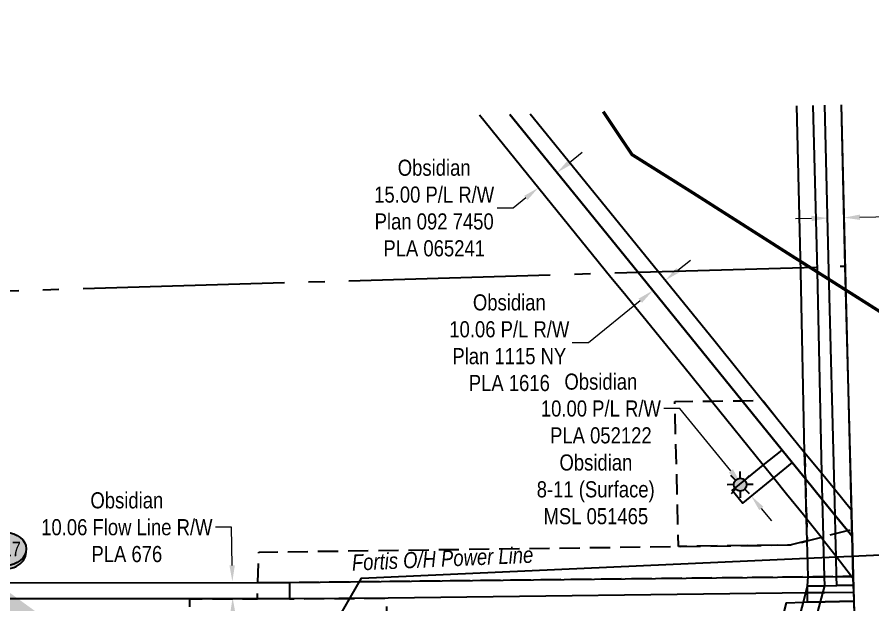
# Model space of a CAD drawing. Extents: x 633209 to 644713, y 5826006 to 5832721.
# Drawn here: x 642432 to 642962, y 5830006 to 5830370 of the extents above; entities that cross this region are included whole.
import ezdxf
from ezdxf.enums import TextEntityAlignment as Align

# ---------------------------------------------------------------- set-up
doc = ezdxf.new("R2010")
doc.units = 0
doc.header["$LTSCALE"] = 5
doc.header["$PDSIZE"] = 0.5
for name, pattern in [('DASHDOT2', [12.7, 6.35, -3.175, 0, -3.175]), ('foc-ACCESSROAD', [3.75, 2.5, -1.25]), ('foc-QUARTERLINE', [33, 25, -3, 2, -3])]:
    doc.linetypes.add(name, pattern=pattern)
doc.layers.get('Defpoints').update_dxf_attribs({"color": 9})
for name, color, linetype in [('AS-POWER', 104, 'foc-POWER'), ('AS-WILDLIFE', 131, 'DASHDOT2'), ('C-RW', 13, 'Continuous'), ('C-WS', 13, 'foc-ACCESSROAD'), ('C-WS-S', 8, 'Continuous'), ('F-RW', 190, 'Continuous'), ('L-QSEC', 8, 'foc-QUARTERLINE'), ('L-SEC', 7, 'Continuous'), ('P-BUFFER-H 30m', 51, 'Continuous'), ('P-CROSSINGS', 250, 'Continuous')]:
    doc.layers.add(name, color=color, linetype=linetype)
for name, color, linetype, lineweight in [('C-FLOWLINE-T', 13, 'Continuous', 9), ('C-RW-T', 13, 'Continuous', 9), ('C-WS-T', 13, 'Continuous', 9), ('F-RW-T', 190, 'Continuous', 9)]:
    doc.layers.add(name, color=color, linetype=linetype, lineweight=lineweight)
doc.styles.add('80CG', font='ARIALN.TTF', dxfattribs={"height": 10})
doc.styles.add('80L', font='ARIALN.TTF', dxfattribs={"height": 10})
doc.styles.add('Crossing', font='ARIALN.TTF', dxfattribs={"height": 10})
doc.styles.add('foc-LtypeFont', font='ARIALN.TTF', dxfattribs={"height": 7.35})
doc.linetypes.add('foc-POWER', pattern='A,6,-1,["P",foc-LtypeFont,S=0.2,R=0,X=-0.625,Y=-0.75],-1.24,4', length=12.24)
doc.dimstyles.new('Compass 5 000', dxfattribs={"dimscale": 5, "dimtxt": 9, "dimasz": 2, "dimexe": 0.2, "dimexo": 0.0625, "dimgap": 0.5, "dimtad": 0, "dimtih": 1, "dimtoh": 1, "dimzin": 0, "dimdsep": 46, "dimtxsty": '80CG', "dimcen": 0.1, "dimse1": 1, "dimse2": 1, "dimclrd": 256, "dimclrt": 256, "dimaunit": 1, "dimadec": 4, "dimazin": 0, "dimtfac": 0.06, "dimtofl": 0, "dimtmove": 0, "dimatfit": 1, "dimfxl": 0.2, "dimtolj": 1, "dimtzin": 0, "dimlwd": -1, "dimarcsym": 0})

# ---------------------------------------------------------------- blocks, each defined once
blk = doc.blocks.new('*D429')
at = {"layer": 'C-FLOWLINE-T', "transparency": 16777216}
for p, q in [((642564.79, 5830053.19), (642554.79, 5830053.19)), ((642565.14, 5830029.51), (642564.79, 5830053.19)), ((642565.57, 5829999.56), (642565.72, 5829989.56))]:
    blk.add_line(p, q, dxfattribs=at)
for points in [[(642566.8, 5830029.54), (642563.47, 5830029.49), (642565.28, 5830019.51)], [(642567.24, 5829999.58), (642563.91, 5829999.53), (642565.43, 5830009.56)]]:
    blk.add_solid(points, dxfattribs=at)
at = {"layer": 'Defpoints', "color": 0, "transparency": 16777216}
for p in [(642466.55, 5830018.07), (642466.7, 5830008.11), (642565.43, 5830009.56)]:
    blk.add_point(p, dxfattribs=at)
at = {"layer": 'C-FLOWLINE-T', "transparency": 16777216, "insert": (642499.79, 5830053.19), "char_height": 10, "attachment_point": 5, "style": '80CG'}
blk.add_mtext('\\A1;Obsidian\\P10.06 Flow Line R/W\\PPLA 676', dxfattribs=at)
blk = doc.blocks.new('*D443')
at = {"layer": 'C-RW-T', "transparency": 16777216}
for p, q in [((642954.75, 5830245.6), (642977.32, 5830246.16)), ((642924.69, 5830244.85), (642914.69, 5830244.6))]:
    blk.add_line(p, q, dxfattribs=at)
for points in [[(642924.65, 5830246.51), (642924.73, 5830243.18), (642934.69, 5830245.09)], [(642954.71, 5830247.26), (642954.79, 5830243.93), (642944.75, 5830245.35)]]:
    blk.add_solid(points, dxfattribs=at)
at = {"layer": 'Defpoints', "color": 0, "transparency": 16777216}
for p in [(642934.69, 5830245.09), (642936.72, 5830163.6), (642946.79, 5830163.85)]:
    blk.add_point(p, dxfattribs=at)
at = {"layer": 'C-RW-T', "transparency": 16777216, "insert": (643016.41, 5830246.16), "char_height": 10, "attachment_point": 5, "style": '80CG'}
blk.add_mtext('\\A1;Obsidian\\P10.06 P/L R/W\\PPLA 789', dxfattribs=at)
blk = doc.blocks.new('*D447')
at = {"layer": 'C-RW-T', "transparency": 16777216}
for p, q in [((642841.77, 5830212.77), (642849.54, 5830219.07)), ((642818.44, 5830193.82), (642786.24, 5830167.68)), ((642786.24, 5830167.68), (642776.24, 5830167.68))]:
    blk.add_line(p, q, dxfattribs=at)
for points in [[(642840.72, 5830214.06), (642842.82, 5830211.47), (642834.01, 5830206.46)], [(642817.39, 5830195.11), (642819.49, 5830192.53), (642826.2, 5830200.12)]]:
    blk.add_solid(points, dxfattribs=at)
at = {"layer": 'Defpoints', "color": 0, "transparency": 16777216}
for p in [(642834.01, 5830206.46), (642863.25, 5830170.45), (642855.44, 5830164.11)]:
    blk.add_point(p, dxfattribs=at)
at = {"layer": 'C-RW-T', "transparency": 16777216, "insert": (642737.15, 5830167.68), "char_height": 10, "attachment_point": 5, "style": '80CG'}
blk.add_mtext('\\A1;Obsidian\\P10.06 P/L R/W\\PPlan 1115 NY\\PPLA 1616', dxfattribs=at)
blk = doc.blocks.new('*D462')
at = {"layer": 'C-RW-T', "transparency": 16777216}
for p, q in [((642843.03, 5830126.85), (642833.03, 5830126.85)), ((642874.58, 5830088.14), (642843.03, 5830126.85)), ((642893.52, 5830064.91), (642899.83, 5830057.16))]:
    blk.add_line(p, q, dxfattribs=at)
for points in [[(642875.87, 5830089.19), (642873.29, 5830087.09), (642880.9, 5830080.39)], [(642894.81, 5830065.96), (642892.22, 5830063.86), (642887.2, 5830072.66)]]:
    blk.add_solid(points, dxfattribs=at)
at = {"layer": 'Defpoints', "color": 0, "transparency": 16777216}
for p in [(642881.71, 5830081.05), (642880.9, 5830080.39), (642888.01, 5830073.32)]:
    blk.add_point(p, dxfattribs=at)
at = {"layer": 'C-RW-T', "transparency": 16777216, "insert": (642793.95, 5830126.85), "char_height": 10, "attachment_point": 5, "style": '80CG'}
blk.add_mtext('\\A1;Obsidian\\P10.00 P/L R/W\\PPLA 052122', dxfattribs=at)
blk = doc.blocks.new('*D465')
at = {"layer": 'C-RW-T', "transparency": 16777216}
for p, q in [((642774.56, 5830279.63), (642782.33, 5830285.93)), ((642747.36, 5830257.57), (642739.6, 5830251.27)), ((642739.6, 5830251.27), (642729.6, 5830251.27))]:
    blk.add_line(p, q, dxfattribs=at)
for points in [[(642773.51, 5830280.93), (642775.61, 5830278.34), (642766.8, 5830273.33)], [(642746.31, 5830258.86), (642748.41, 5830256.27), (642755.13, 5830263.87)]]:
    blk.add_solid(points, dxfattribs=at)
at = {"layer": 'Defpoints', "color": 0, "transparency": 16777216}
for p in [(642751.68, 5830291.97), (642740.01, 5830282.5), (642755.13, 5830263.87)]:
    blk.add_point(p, dxfattribs=at)
at = {"layer": 'C-RW-T', "transparency": 16777216, "insert": (642690.51, 5830251.27), "char_height": 10, "attachment_point": 5, "style": '80CG'}
blk.add_mtext('\\A1;Obsidian\\P15.00 P/L R/W\\PPlan 092 7450\\PPLA 065241', dxfattribs=at)
blk = doc.blocks.new('*D529')
at = {"layer": 'Defpoints', "color": 0, "transparency": 16777216}
for p in [(642897.94, 5829963.04), (642895.35, 5829953), (642905.1, 5829950.48)]:
    blk.add_point(p, dxfattribs=at)
at = {"layer": 'F-RW-T', "transparency": 16777216}
for p, q in [((642888.26, 5829965.54), (642878.46, 5829968.07)), ((642917.37, 5829958.01), (642927.05, 5829955.51))]:
    blk.add_line(p, q, dxfattribs=at)
for points in [[(642888.67, 5829967.15), (642887.84, 5829963.93), (642897.94, 5829963.04)], [(642917.79, 5829959.63), (642916.95, 5829956.4), (642907.69, 5829960.52)]]:
    blk.add_solid(points, dxfattribs=at)
at = {"layer": 'F-RW-T', "transparency": 16777216, "insert": (642839.38, 5829968.07), "char_height": 10, "attachment_point": 5, "style": '80CG'}
blk.add_mtext('\\A1;Pembina\\P10.06 P/L R/W\\PPlan 6675 MC\\PPLA 1273', dxfattribs=at)
blk = doc.blocks.new('GAS')
h = blk.add_hatch(color=255)
h.dxf.hatch_style = 1
edge = h.paths.add_edge_path()
edge.add_arc((0, 0), 0.9, 0, 360)
for p, q in [((-0.57, 0.57), (-1.14, 1.14)), ((0, 0.81), (0, 1.62)), ((0.57, 0.57), (1.14, 1.14)), ((-0.81, 0), (-1.62, 0)), ((1.62, 0), (0.81, 0)), ((-0.57, -0.57), (-1.14, -1.14)), ((0, -0.81), (0, -1.62)), ((1.14, -1.14), (0.57, -0.57))]:
    blk.add_line(p, q)
blk.add_circle((0, 0), 0.8)
blk = doc.blocks.new('xing2')
h = blk.add_hatch(color=50)
h.dxf.hatch_style = 1
edge = h.paths.add_edge_path()
edge.add_ellipse((0, 0), major_axis=(-12.5, 0), ratio=0.816297, start_angle=0, end_angle=360)
h = blk.add_hatch(color=250)
h.dxf.hatch_style = 1
edge = h.paths.add_edge_path()
edge.add_ellipse((0, -2.05), major_axis=(-12.5, 0), ratio=0.816297, start_angle=0, end_angle=180)
edge.add_line((12.5, -2.05), (12.5, 0))
edge.add_ellipse((0, 0), major_axis=(-12.5, 0), ratio=0.816297, start_angle=0, end_angle=180, ccw=False)
edge.add_line((-12.5, 0), (-12.5, -2.05))
at = {"color": 250}
blk.add_ellipse((0, 0), major_axis=(-12.5, 0), ratio=0.816297, dxfattribs=at)
blk.add_ellipse((0, -2.05), major_axis=(-12.5, 0), ratio=0.816297, start_param=0, end_param=3.141593, dxfattribs=at)
at = {"color": 250, "style": 'Crossing'}
blk.add_attdef('CROSSING', text='', height=9, dxfattribs=at).set_placement((0.09, 0.02), align=Align.MIDDLE_CENTER)
at = {"color": 250, "style": 'Crossing', "flags": 1}
for tag, p in [('OWNER', (0.09, -12.49)), ('DESCRIPTION', (0.09, -25.77)), ('LOCATION', (0.09, -39.3)), ('DWG_REF', (0.09, -52.84))]:
    blk.add_attdef(tag, text='', height=9, dxfattribs=at).set_placement(p, align=Align.MIDDLE_CENTER)

msp = doc.modelspace()

# ---------------------------------------------------------------- hatches: boundary and pattern name
at = {"layer": 'P-BUFFER-H 30m'}
h = msp.add_hatch(color=256, dxfattribs=at)
h.dxf.hatch_style = 1
edge = h.paths.add_edge_path()
edge.add_arc((641325.836, 5830549.383), 29.991, 68.96769, 91.61528, ccw=False)
edge.add_line((641336.599, 5830577.376), (641999.449, 5830322.502))
edge.add_arc((641988.685, 5830294.51), 29.991, 53.67798, 68.96769, ccw=False)
edge.add_line((642006.449, 5830318.673), (642142.182, 5830218.888))
edge.add_line((642142.182, 5830218.888), (642723.217, 5829798.196))
edge.add_line((642723.217, 5829798.196), (642958.465, 5829718.653))
edge.add_line((642958.465, 5829718.653), (642960.511, 5829640.759))
edge.add_arc((642959.723, 5829670.739), 29.991, 251.31827, 271.50438, ccw=False)
edge.add_line((642950.117, 5829642.329), (642692.747, 5829729.353))
edge.add_arc((642702.353, 5829757.763), 29.991, 234.09403, 251.31827, ccw=False)
edge.add_line((642684.765, 5829733.471), (642098.079, 5830158.254))
edge.add_arc((642115.667, 5830182.546), 29.991, 233.67798, 234.09403, ccw=False)
edge.add_line((642097.903, 5830158.383), (641966.904, 5830254.688))
edge.add_line((641966.904, 5830254.688), (641327.21, 5830500.658))
edge.add_line((641327.21, 5830500.658), (641324.99, 5830579.362))

# ---------------------------------------------------------------- linework, layer by layer
at = {"layer": 'AS-POWER', "flags": 128}
msp.add_lwpolyline([(642616.759, 5829971.844), (642645.485, 5830021.697), (642972.517, 5830036.279), (643083.662, 5830039.169), (643164.366, 5830042.488)], dxfattribs=at)
at = {"layer": 'AS-WILDLIFE', "const_width": 2, "flags": 128}
msp.add_lwpolyline([(644549.565, 5828553.863), (644396.375, 5828657.5), (644240.937, 5828763), (644211.5, 5828794.5), (644198.813, 5828808), (644171.562, 5828863), (644139.188, 5828918), (644130.5, 5829024.5), (644099.5, 5829081.5), (644098, 5829084.5), (644040.875, 5829123), (643992.5, 5829144.5), (643901.625, 5829185), (643778.875, 5829218.5), (643768.375, 5829221.5), (643726.75, 5829251), (643702.125, 5829283.5), (643663, 5829335), (643580.375, 5829525.5), (643511.063, 5829673.5), (643498.25, 5829701), (643488.187, 5829724.5), (643443.063, 5829831.5), (643437.375, 5829842), (643410.563, 5829892), (643358.25, 5829936), (643256.188, 5830003), (643218.062, 5830028), (643159.125, 5830065.5), (642911.875, 5830222), (642850.687, 5830261), (642813.25, 5830284.5), (642795.424, 5830311.128)], dxfattribs=at)
at = {"layer": 'C-RW'}
for points in [[(642751.482, 5829308.626), (642747.411, 5829328.538), (642751.078, 5829342.597), (642759.941, 5829376.578), (642766.966, 5829403.509), (642767.655, 5829406.432), (642831.478, 5829665.96), (642916.991, 5829996.534), (642919.604, 5830006.636), (642922.243, 5830016.84), (642922.573, 5830022.384), (642921.96, 5830044.775), (642921.576, 5830058.511), (642920.907, 5830083.197), (642920.41, 5830099.614), (642918.118, 5830211.742), (642915.507, 5830314.651)], [(642925.57, 5830314.946), (642928.176, 5830212.038), (642930.806, 5830086.981), (642931.275, 5830070.468), (642931.92, 5830047.328), (642931.981, 5830045.166), (642932.611, 5830022.502), (642932.766, 5830016.933), (642930.051, 5830006.865), (642927.438, 5829996.764), (642951.148, 5829997.284), (642951.382, 5829988.365), (642924.862, 5829986.805), (642841.028, 5829662.72), (642778.126, 5829406.763), (642776.644, 5829400.917), (642770.443, 5829376.831), (642765.232, 5829357.083), (642757.704, 5829328.327), (642761.666, 5829308.947)], [(642942.999, 5830315.458), (642945.57, 5830212.551), (642949.278, 5830064.203), (642949.589, 5830051.852), (642949.682, 5830047.802), (642950.314, 5830022.722), (642950.353, 5830021.625), (642950.449, 5830017.318), (642940.385, 5830017.098), (642940.248, 5830022.597), (642939.938, 5830034.979), (642939.58, 5830049.278), (642939.295, 5830060.593), (642938.888, 5830077.015), (642935.509, 5830212.254), (642932.938, 5830315.163)], [(642737.511, 5830309.429), (642819.136, 5830208.828), (642857.042, 5830162.136), (642881.61, 5830131.769), (642906.41, 5830101.115), (642912.668, 5830093.381), (642920.907, 5830083.197), (642931.275, 5830070.468), (642939.295, 5830060.593), (642946.939, 5830051.181), (642949.682, 5830047.802), (642949.825, 5830047.63), (642950.48, 5830022.724), (642950.514, 5830021.418), (642950.353, 5830021.625), (642949.511, 5830022.712), (642939.938, 5830034.979), (642931.985, 5830045.166), (642930.574, 5830046.977), (642921.574, 5830058.511), (642919.631, 5830060.998), (642909.253, 5830073.738), (642901.001, 5830083.937), (642894.742, 5830091.672), (642862.506, 5830131.518), (642845.382, 5830152.683), (642807.484, 5830199.339), (642800.234, 5830208.271), (642718.62, 5830308.874)], [(642750.118, 5830309.799), (642831.787, 5830209.2), (642864.854, 5830168.473), (642894.331, 5830131.937), (642920.41, 5830099.614), (642930.806, 5830086.981), (642938.888, 5830077.015), (642949.278, 5830064.203), (642949.714, 5830051.883), (642949.825, 5830047.63), (642949.682, 5830047.802), (642946.939, 5830051.181), (642939.295, 5830060.593), (642931.275, 5830070.468), (642920.907, 5830083.197), (642912.668, 5830093.381), (642906.41, 5830101.115), (642881.61, 5830131.769), (642857.042, 5830162.136), (642819.136, 5830208.828), (642737.511, 5830309.429)]]:
    msp.add_lwpolyline(points, dxfattribs=at)
for points in [[(642901.001, 5830083.937), (642881.782, 5830068.236), (642875.491, 5830075.981), (642894.742, 5830091.672), (642906.41, 5830101.115), (642912.668, 5830093.381), (642901.001, 5830083.937)], [(642950.621, 5830017.322), (642950.74, 5830012.809), (642932.887, 5830012.576), (642922.847, 5830012.442), (642661.864, 5830009.139), (642600.825, 5830008.772), (642580.834, 5830008.772), (642538.962, 5830008.772), (642008.438, 5830008.772), (642008.185, 5830018.823), (642581.113, 5830018.829), (642600.708, 5830018.829), (642922.576, 5830022.384), (642932.611, 5830022.502), (642940.248, 5830022.597), (642949.511, 5830022.712), (642950.314, 5830022.722), (642950.48, 5830022.724), (642950.621, 5830017.322)], [(642950.74, 5830012.809), (642950.884, 5830007.322), (642933.043, 5830006.931), (642922.168, 5830006.692), (642922.243, 5830016.84), (642932.766, 5830016.933), (642940.385, 5830017.098), (642950.449, 5830017.318), (642950.621, 5830017.322), (642950.74, 5830012.809)]]:
    msp.add_lwpolyline(points, close=True, dxfattribs=at)
at = {"layer": 'C-WS', "flags": 128}
for points in [[(642921.961, 5830044.775), (642912.05, 5830042.206), (642842.112, 5830041.279), (642839.868, 5830131.217), (642862.506, 5830131.518), (642881.61, 5830131.769), (642894.331, 5830131.937), (642920.41, 5830099.614), (642920.907, 5830083.197), (642921.574, 5830058.511), (642921.961, 5830044.775)], [(642949.825, 5830047.63), (642950.48, 5830022.724), (642950.314, 5830022.722), (642949.511, 5830022.712), (642940.248, 5830022.597), (642932.611, 5830022.502), (642922.576, 5830022.384), (642600.708, 5830018.829), (642600.825, 5830008.772), (642660.919, 5830009.128), (642660.923, 5829886.811), (642538.962, 5829886.811), (642538.962, 5830008.772), (642580.834, 5830008.772), (642581.113, 5830018.829), (642581.692, 5830037.826), (642842.112, 5830041.279), (642912.05, 5830042.206), (642921.961, 5830044.775), (642930.574, 5830046.977), (642931.921, 5830047.328), (642939.58, 5830049.278), (642946.939, 5830051.181), (642949.589, 5830051.852), (642949.714, 5830051.883), (642949.825, 5830047.63)]]:
    msp.add_lwpolyline(points, close=True, dxfattribs=at)
at = {"layer": 'F-RW', "flags": 128}
msp.add_lwpolyline([(642731.849, 5829308.006), (642748.945, 5829373.934), (642749.521, 5829376.154), (642757.265, 5829406.103), (642821.935, 5829669.223), (642909.157, 5830006.407), (642919.604, 5830006.636), (642933.043, 5830006.931), (642950.884, 5830007.322), (642951.119, 5829998.374), (642951.148, 5829997.284), (642916.991, 5829996.534), (642831.478, 5829665.96), (642767.655, 5829406.432), (642766.966, 5829403.509), (642759.941, 5829376.578), (642751.078, 5829342.597), (642747.411, 5829328.538), (642742.229, 5829308.334)], dxfattribs=at)
at = {"layer": 'L-QSEC'}
msp.add_line((642142.82, 5830191.674), (642945.423, 5830215.252), dxfattribs=at)
at = {"layer": 'L-SEC'}
for p, q in [((642943.066, 5830315.46), (642945.423, 5830215.252)), ((642945.423, 5830215.252), (642966.429, 5829415.429))]:
    msp.add_line(p, q, dxfattribs=at)

# ---------------------------------------------------------------- block references
at = {"layer": 'C-WS-S', "xscale": 4.999999999999792, "yscale": 4.999999999999792, "zscale": 4.999999999999792, "rotation": 0.2260728010244115}
msp.add_blockref('GAS', (642880.425, 5830079.669), dxfattribs=at)
at = {"layer": 'P-CROSSINGS', "xscale": 0.99968368, "yscale": 0.99968368, "zscale": 0.99968368}
msp.add_blockref('xing2', (642424.804, 5830039.74), dxfattribs=at).add_auto_attribs({'CROSSING': 'X17'})

# ---------------------------------------------------------------- texts
at = {"layer": 'AS-POWER', "linetype": 'ByBlock', "insert": (642638.855, 5830036.201), "char_height": 9.99685, "attachment_point": 1, "rotation": 2.55302, "style": '80L'}
msp.add_mtext_dynamic_manual_height_columns('\\pi0.36166;{\\fArial Narrow|b0|i1|c0|p34;Fortis O/H Power Line}', width=112.53665, gutter_width=50.016, heights=[0], dxfattribs=at)
at = {"layer": 'C-WS-T', "insert": (642753.855, 5830098.43), "char_height": 10, "attachment_point": 1, "style": '80L'}
msp.add_mtext_dynamic_manual_height_columns('\\pi14.41;Obsidian\\P\\pi0.2934;8-11 (Surface)\\P\\pi4.509;MSL 051465', width=72.65365, gutter_width=50.016, heights=[0], dxfattribs=at)

# ---------------------------------------------------------------- dimensions: what is measured, and where the dimension line sits
at = {"layer": 'C-FLOWLINE-T'}
dim = msp.add_linear_dim(base=(642565.428, 5830009.557), p1=(642466.555, 5830018.071), p2=(642466.7, 5830008.114), angle=270.83716, text='Obsidian\\P10.06 Flow Line R/W\\PPLA 676', dimstyle='Compass 5 000', dxfattribs=at)
dim.commit()
dim.dimension.update_dxf_attribs({"geometry": '*D429', "text_midpoint": (642499.791, 5830053.19), "dimtype": 161})
at = {"layer": 'C-RW-T'}
for base, p1, p2, angle, text, picture, middle in [((642755.131, 5830263.868), (642751.68, 5830291.966), (642740.014, 5830282.502), 219.05063, 'Obsidian\\P15.00 P/L R/W\\PPlan 092 7450\\PPLA 065241', '*D465', (642690.513, 5830251.268)), ((642934.688, 5830245.095), (642946.787, 5830163.853), (642936.725, 5830163.602), 181.43125, 'Obsidian\\P10.06 P/L R/W\\PPLA 789', '*D443', (643016.406, 5830246.16)), ((642834.009, 5830206.463), (642855.441, 5830164.108), (642863.25, 5830170.448), 39.07383, 'Obsidian\\P10.06 P/L R/W\\PPlan 1115 NY\\PPLA 1616', '*D447', (642737.154, 5830167.679)), ((642880.9, 5830080.389), (642888.007, 5830073.322), (642881.709, 5830081.049), 129.18285, 'Obsidian\\P10.00 P/L R/W\\PPLA 052122', '*D462', (642793.948, 5830126.845))]:
    dim = msp.add_linear_dim(base=base, p1=p1, p2=p2, angle=angle, text=text, dimstyle='Compass 5 000', dxfattribs=at)
    dim.commit()
    dim.dimension.update_dxf_attribs({"geometry": picture, "text_midpoint": middle, "dimtype": 161})
at = {"layer": 'F-RW-T'}
dim = msp.add_linear_dim(base=(642897.939, 5829963.036), p1=(642905.097, 5829950.483), p2=(642895.346, 5829953.004), angle=165.50698, text='Pembina\\P10.06 P/L R/W\\PPlan 6675 MC\\PPLA 1273', dimstyle='Compass 5 000', dxfattribs=at)
dim.commit()
dim.dimension.update_dxf_attribs({"geometry": '*D529', "text_midpoint": (642839.376, 5829968.071), "dimtype": 161})

doc.saveas('drawing.dxf')
